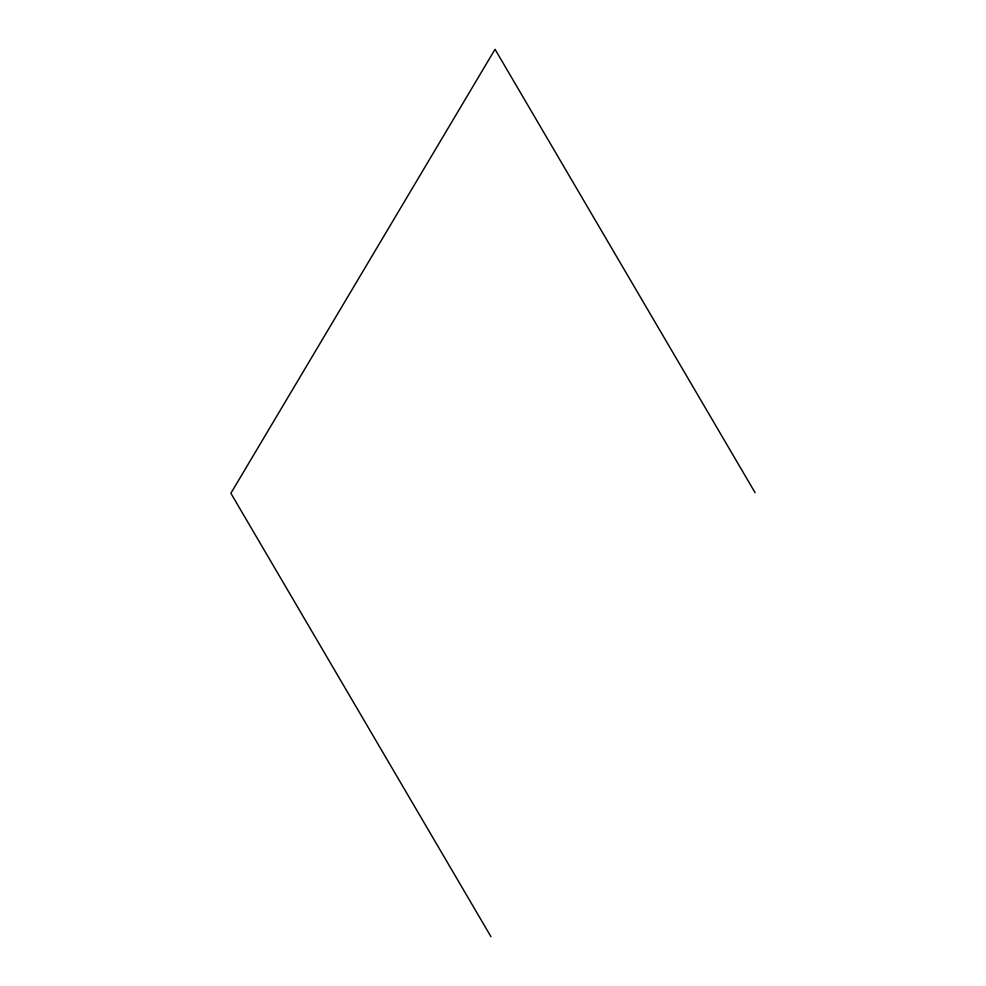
<?xml version="1.0" encoding="UTF-8"?>
<svg xmlns="http://www.w3.org/2000/svg" width="986" height="986" viewBox="0 0 986 986"><rect width="100%" height="100%" fill="white"/><g stroke="black" fill="none" stroke-linecap="round" stroke-linejoin="round"><path stroke-width="1.48" d="M755.116 492.729L495.034 49.3L230.884 493.271L490.966 936.7"/></g></svg>
